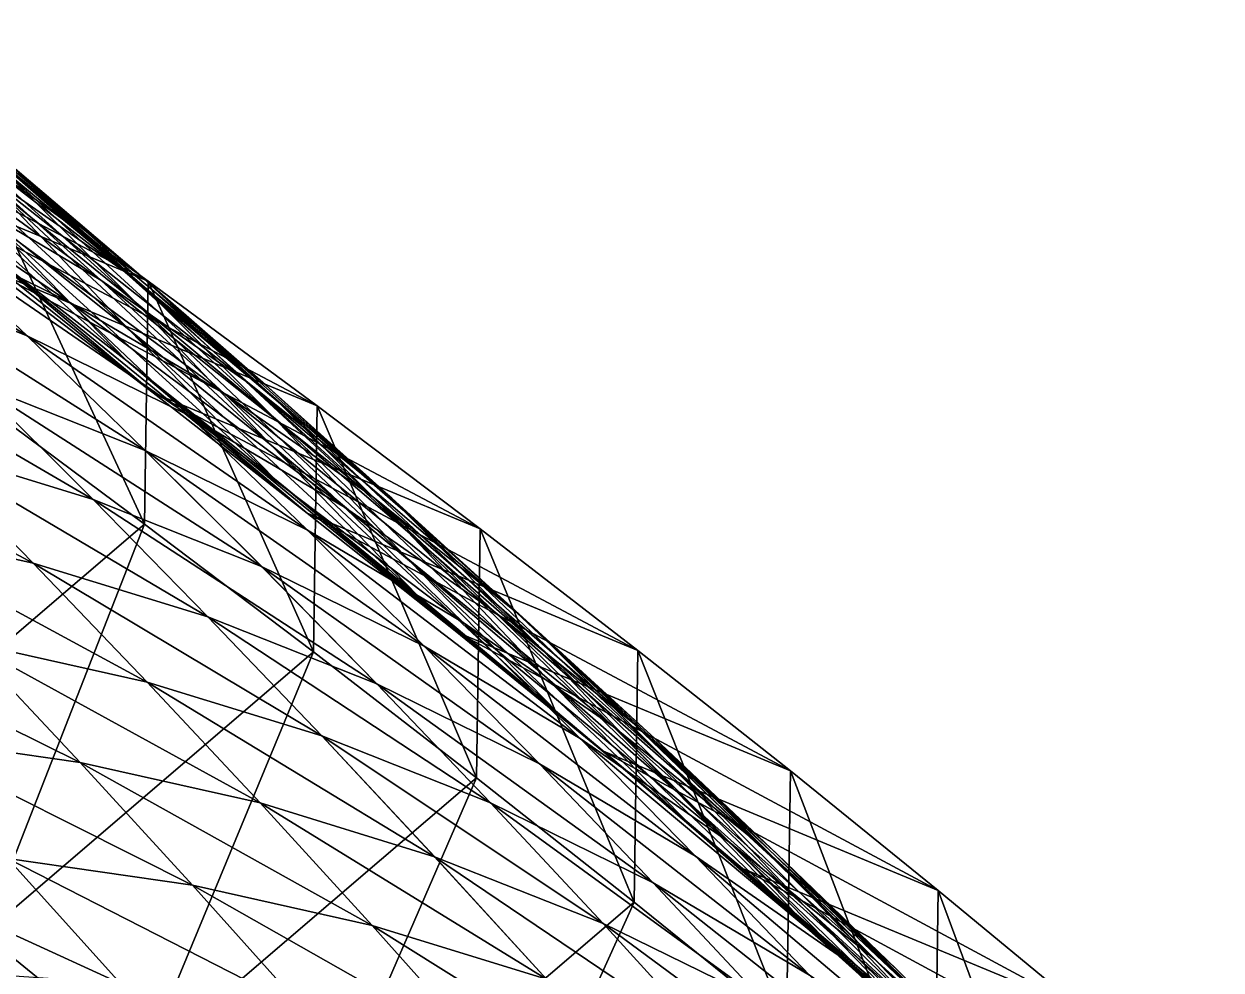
# Model space of a CAD drawing. Extents: x -232 to 179, y -162 to 161.
# Drawn here: x 36.92 to 75.04, y 61.08 to 91.19 of the extents above; entities that cross this region are included whole.
import ezdxf

# ---------------------------------------------------------------- set-up
doc = ezdxf.new("R2010")
doc.units = 0
doc.header["$MEASUREMENT"] = 0

msp = doc.modelspace()

# ---------------------------------------------------------------- linework, layer by layer
for points in [[(40.87719, 83.0088, -833.7662), (25.285358, 91.19203, -832.8399), (35.299786, 87.03518000000001, -840.7999), (35.299885, 87.03528, -840.7998)], [(25.285358, 91.19203, -832.8399), (40.87719, 83.0088, -833.7662), (30.717178, 87.226074, -825.6904), (30.717278, 87.22617, -825.6903)], [(40.488937, 83.298615, -751.934), (31.807552, 90.47631, -754.1357), (36.27681, 86.88313000000001, -758.6949), (36.27691, 86.88323000000001, -758.69476)], [(31.807552, 90.47631, -754.1357), (40.488937, 83.298615, -751.934), (35.990433, 86.91530999999999, -747.345), (35.990532, 86.91541, -747.34485)], [(40.606514, 82.94358000000001, -763.3774400000001), (31.963543, 90.46254, -765.5246599999999), (36.261074, 86.55226, -770.1724), (36.261173, 86.55236, -770.1723)], [(31.963543, 90.46254, -765.5246599999999), (40.606514, 82.94358000000001, -763.3774400000001), (36.27681, 86.88313000000001, -758.6949), (36.27691, 86.88323000000001, -758.69476)], [(40.083237, 83.34139, -740.617), (31.315355, 90.16768, -742.8689999999999), (35.990433, 86.91530999999999, -747.345), (35.990532, 86.91541, -747.34485)], [(31.315355, 90.16768, -742.8689999999999), (40.083237, 83.34139, -740.617), (35.38177, 86.6121, -736.11584), (35.38187, 86.6122, -736.1157)], [(40.490536, 82.31679, -774.9707599999999), (31.80267, 90.164276, -777.0428), (35.996563, 85.96443000000001, -781.8008), (35.996662, 85.96453000000001, -781.80066)], [(31.80267, 90.164276, -777.0428), (40.490536, 82.31679, -774.9707599999999), (36.261074, 86.55226, -770.1724), (36.261173, 86.55236, -770.1723)], [(40.26141, 81.46748000000001, -786.7702), (31.3769, 89.62471, -788.7130000000001), (35.601486, 85.17023, -793.6355), (35.601585, 85.17033, -793.6354)], [(31.3769, 89.62471, -788.7130000000001), (40.26141, 81.46748000000001, -786.7702), (35.996563, 85.96443000000001, -781.8008), (35.996662, 85.96453000000001, -781.80066)], [(39.36863, 83.03643000000001, -729.4195599999999), (30.486385, 89.50286, -731.72723), (35.38177, 86.6121, -736.11584), (35.38187, 86.6122, -736.1157)], [(30.486385, 89.50286, -731.72723), (39.36863, 83.03643000000001, -729.4195599999999), (34.449875, 85.94099399999999, -725.01), (34.449974, 85.94109, -725.0099)], [(40.19285, 80.46516, -798.90656), (30.801872, 88.89575, -800.59015), (35.34487, 84.24026500000001, -805.80566), (35.34497, 84.240364, -805.8055400000001)], [(30.801872, 88.89575, -800.59015), (40.19285, 80.46516, -798.90656), (35.601486, 85.17023, -793.6355), (35.601585, 85.17033, -793.6354)], [(38.3438, 82.35237, -718.3442), (29.332247, 88.45168000000001, -720.7184), (34.449875, 85.94099399999999, -725.01), (34.449974, 85.94109, -725.0099)], [(29.332247, 88.45168000000001, -720.7184), (38.3438, 82.35237, -718.3442), (33.206024, 84.87295, -714.0356400000001), (33.206123, 84.87305, -714.0355)], [(41.03102, 79.4492, -811.7334), (30.341515, 88.04942, -812.8015), (35.96109000000001, 83.31445, -818.6599), (35.96119, 83.31455, -818.6598)], [(30.341515, 88.04942, -812.8015), (41.03102, 79.4492, -811.7334), (35.34487, 84.24026500000001, -805.80566), (35.34497, 84.240364, -805.8055400000001)], [(37.019924, 81.2612, -707.3988), (27.872822, 86.98742, -709.8539999999999), (33.206024, 84.87295, -714.0356400000001), (33.206123, 84.87305, -714.0355)], [(27.872822, 86.98742, -709.8539999999999), (37.019924, 81.2612, -707.3988), (31.67007, 83.38226999999999, -703.20416), (31.67017, 83.38237, -703.2040400000001)], [(46.254555, 79.04177, -826.8417400000001), (30.717178, 87.226074, -825.6904), (40.87719, 83.0088, -833.7662), (40.87729, 83.008896, -833.76605)], [(30.717178, 87.226074, -825.6904), (46.254555, 79.04177, -826.8417400000001), (35.96109000000001, 83.31445, -818.6599), (35.96119, 83.31455, -818.6598)], [(40.76043, 75.27417, -838.18195), (35.299786, 87.03518000000001, -840.7999), (35.184704, 79.41136, -845.1524699999999), (35.184803, 79.41145999999999, -845.15234)], [(35.299786, 87.03518000000001, -840.7999), (40.76043, 75.27417, -838.18195), (40.87719, 83.0088, -833.7662), (40.87729, 83.008896, -833.76605)], [(44.607105, 79.70429, -745.232), (35.990433, 86.91530999999999, -747.345), (40.488937, 83.298615, -751.934), (40.489037, 83.29871, -751.9339)], [(35.990433, 86.91530999999999, -747.345), (44.607105, 79.70429, -745.232), (40.083237, 83.34139, -740.617), (40.083336, 83.34149000000001, -740.6169)], [(44.092545, 79.75010999999999, -733.9422599999999), (35.38177, 86.6121, -736.11584), (40.083237, 83.34139, -740.617), (40.083336, 83.34149000000001, -740.6169)], [(35.38177, 86.6121, -736.11584), (44.092545, 79.75010999999999, -733.9422599999999), (39.36863, 83.03643000000001, -729.4195599999999), (39.36873, 83.03653, -729.41943)], [(44.867653, 78.6764, -768.21173), (36.261074, 86.55226, -770.1724), (40.490536, 82.31679, -774.9707599999999), (40.490635, 82.31689, -774.97064)], [(36.261074, 86.55226, -770.1724), (44.867653, 78.6764, -768.21173), (40.606514, 82.94358000000001, -763.3774400000001), (40.606613, 82.94368, -763.3773)], [(44.846977, 79.33328, -756.6472), (36.27681, 86.88313000000001, -758.6949), (40.606514, 82.94358000000001, -763.3774400000001), (40.606613, 82.94368, -763.3773)], [(36.27681, 86.88313000000001, -758.6949), (44.846977, 79.33328, -756.6472), (40.488937, 83.298615, -751.934), (40.489037, 83.29871, -751.9339)], [(43.281918, 79.43638, -722.7710599999999), (34.449875, 85.94099399999999, -725.01), (39.36863, 83.03643000000001, -729.4195599999999), (39.36873, 83.03653, -729.41943)], [(34.449875, 85.94099399999999, -725.01), (43.281918, 79.43638, -722.7710599999999), (38.3438, 82.35237, -718.3442), (38.3439, 82.35247, -718.34406)], [(44.791553, 77.78171, -779.98236), (35.996563, 85.96443000000001, -781.8008), (40.26141, 81.46748000000001, -786.7702), (40.26150999999999, 81.46758, -786.7701)], [(35.996563, 85.96443000000001, -781.8008), (44.791553, 77.78171, -779.98236), (40.490536, 82.31679, -774.9707599999999), (40.490635, 82.31689, -774.97064)], [(44.89654, 76.717575, -792.0915), (35.601486, 85.17023, -793.6355), (40.19285, 80.46516, -798.90656), (40.192947, 80.46525600000001, -798.90643)], [(35.601486, 85.17023, -793.6355), (44.89654, 76.717575, -792.0915), (40.26141, 81.46748000000001, -786.7702), (40.26150999999999, 81.46758, -786.7701)], [(42.173737, 78.73275, -711.7208), (33.206024, 84.87295, -714.0356400000001), (38.3438, 82.35237, -718.3442), (38.3439, 82.35247, -718.34406)], [(33.206024, 84.87295, -714.0356400000001), (42.173737, 78.73275, -711.7208), (37.019924, 81.2612, -707.3988), (37.02002299999999, 81.2613, -707.3987)], [(45.939552, 75.62307, -804.8974599999999), (35.34487, 84.24026500000001, -805.80566), (41.03102, 79.4492, -811.7334), (41.03112, 79.4493, -811.7333)], [(35.34487, 84.24026500000001, -805.80566), (45.939552, 75.62307, -804.8974599999999), (40.19285, 80.46516, -798.90656), (40.192947, 80.46525600000001, -798.90643)], [(40.77913, 77.612236, -700.7994), (31.67007, 83.38226999999999, -703.20416), (37.019924, 81.2612, -707.3988), (37.02002299999999, 81.2613, -707.3987)], [(31.67007, 83.38226999999999, -703.20416), (40.77913, 77.612236, -700.7994), (35.416824, 79.73824, -696.595), (35.416924, 79.73834000000001, -696.59485)], [(51.446426, 75.1259, -820.0122), (35.96109000000001, 83.31445, -818.6599), (46.254555, 79.04177, -826.8417400000001), (46.254654, 79.04186999999999, -826.8416)], [(35.96109000000001, 83.31445, -818.6599), (51.446426, 75.1259, -820.0122), (41.03102, 79.4492, -811.7334), (41.03112, 79.4493, -811.7333)], [(48.63800999999999, 76.09563399999999, -738.5792), (40.083237, 83.34139, -740.617), (44.607105, 79.70429, -745.232), (44.607204, 79.70439, -745.2319)], [(40.083237, 83.34139, -740.617), (48.63800999999999, 76.09563399999999, -738.5792), (44.092545, 79.75010999999999, -733.9422599999999), (44.092644, 79.750206, -733.94214)], [(48.989735, 75.71659, -749.9717400000001), (40.488937, 83.298615, -751.934), (44.846977, 79.33328, -756.6472), (44.847076, 79.33338, -756.6471)], [(40.488937, 83.298615, -751.934), (48.989735, 75.71659, -749.9717400000001), (44.607105, 79.70429, -745.232), (44.607204, 79.70439, -745.2319)], [(48.024418, 76.13710999999999, -727.3115), (39.36863, 83.03643000000001, -729.4195599999999), (44.092545, 79.75010999999999, -733.9422599999999), (44.092644, 79.750206, -733.94214)], [(39.36863, 83.03643000000001, -729.4195599999999), (48.024418, 76.13710999999999, -727.3115), (43.281918, 79.43638, -722.7710599999999), (43.282017, 79.43648, -722.77094)], [(49.135986, 75.03818000000001, -761.5131), (40.606514, 82.94358000000001, -763.3774400000001), (44.867653, 78.6764, -768.21173), (44.867752, 78.6765, -768.2116)], [(40.606514, 82.94358000000001, -763.3774400000001), (49.135986, 75.03818000000001, -761.5131), (44.846977, 79.33328, -756.6472), (44.847076, 79.33338, -756.6471)], [(46.136253, 71.20553000000001, -831.31555), (40.87719, 83.0088, -833.7662), (40.76043, 75.27417, -838.18195), (40.76053, 75.27427, -838.1818)], [(40.87719, 83.0088, -833.7662), (46.136253, 71.20553000000001, -831.31555), (46.254555, 79.04177, -826.8417400000001), (46.254654, 79.04186999999999, -826.8416)], [(47.12727, 75.80765, -716.16156), (38.3438, 82.35237, -718.3442), (43.281918, 79.43638, -722.7710599999999), (43.282017, 79.43648, -722.77094)], [(38.3438, 82.35237, -718.3442), (47.12727, 75.80765, -716.16156), (42.173737, 78.73275, -711.7208), (42.173836, 78.73285, -711.7207)], [(49.200867, 74.10736, -773.2608), (40.490536, 82.31679, -774.9707599999999), (44.791553, 77.78171, -779.98236), (44.791653, 77.78181, -779.98224)], [(40.490536, 82.31679, -774.9707599999999), (49.200867, 74.10736, -773.2608), (44.867653, 78.6764, -768.21173), (44.867752, 78.6765, -768.2116)], [(39.117977, 76.051125, -690.0181), (29.867834, 81.446686, -692.5289), (35.416824, 79.73824, -696.595), (35.416924, 79.73834000000001, -696.59485)], [(29.867834, 81.446686, -692.5289), (39.117977, 76.051125, -690.0181), (33.56042, 77.76221, -685.9458), (33.56052, 77.76231, -685.9457)], [(45.944916, 75.07791, -705.1314), (37.019924, 81.2612, -707.3988), (42.173737, 78.73275, -711.7208), (42.173836, 78.73285, -711.7207)], [(37.019924, 81.2612, -707.3988), (45.944916, 75.07791, -705.1314), (40.77913, 77.612236, -700.7994), (40.77923, 77.612335, -700.79926)], [(49.465977, 72.99152, -785.34875), (40.26141, 81.46748000000001, -786.7702), (44.89654, 76.717575, -792.0915), (44.89664, 76.717674, -792.0914)], [(40.26141, 81.46748000000001, -786.7702), (49.465977, 72.99152, -785.34875), (44.791553, 77.78171, -779.98236), (44.791653, 77.78181, -779.98224)], [(50.69801, 71.829346, -798.1395), (40.19285, 80.46516, -798.90656), (45.939552, 75.62307, -804.8974599999999), (45.93965, 75.62317, -804.89734)], [(40.19285, 80.46516, -798.90656), (50.69801, 71.829346, -798.1395), (44.89654, 76.717575, -792.0915), (44.89664, 76.717674, -792.0914)], [(44.48854, 73.92184, -694.22906), (35.416824, 79.73824, -696.595), (40.77913, 77.612236, -700.7994), (40.77923, 77.612335, -700.79926)], [(35.416824, 79.73824, -696.595), (44.48854, 73.92184, -694.22906), (39.117977, 76.051125, -690.0181), (39.118076, 76.05122, -690.018)], [(52.58778, 72.468254, -731.9668), (44.092545, 79.75010999999999, -733.9422599999999), (48.63800999999999, 76.09563399999999, -738.5792), (48.638107, 76.09573, -738.5791)], [(44.092545, 79.75010999999999, -733.9422599999999), (52.58778, 72.468254, -731.9668), (48.024418, 76.13710999999999, -727.3115), (48.024517, 76.13721, -727.3114)], [(53.041573, 72.08889, -743.3416), (44.607105, 79.70429, -745.232), (48.989735, 75.71659, -749.9717400000001), (48.989834, 75.71669, -749.9716)], [(44.607105, 79.70429, -745.232), (53.041573, 72.08889, -743.3416), (48.63800999999999, 76.09563399999999, -738.5792), (48.638107, 76.09573, -738.5791)], [(35.184704, 79.41136, -845.1524699999999), (30.402924, 66.40946, -837.5748), (40.76043, 75.27417, -838.18195), (40.76053, 75.27427, -838.1818)], [(56.46588000000001, 71.25374000000001, -813.2644), (41.03102, 79.4492, -811.7334), (51.446426, 75.1259, -820.0122), (51.446526, 75.126, -820.0121)], [(41.03102, 79.4492, -811.7334), (56.46588000000001, 71.25374000000001, -813.2644), (45.939552, 75.62307, -804.8974599999999), (45.93965, 75.62317, -804.89734)], [(51.884583, 72.498085, -720.7162), (43.281918, 79.43638, -722.7710599999999), (48.024418, 76.13710999999999, -727.3115), (48.024517, 76.13721, -727.3114)], [(43.281918, 79.43638, -722.7710599999999), (51.884583, 72.498085, -720.7162), (47.12727, 75.80765, -716.16156), (47.12737, 75.80775, -716.1614400000001)], [(53.30295, 71.397255, -754.8651), (44.846977, 79.33328, -756.6472), (49.135986, 75.03818000000001, -761.5131), (49.136086, 75.03828, -761.513)], [(44.846977, 79.33328, -756.6472), (53.30295, 71.397255, -754.8651), (48.989735, 75.71659, -749.9717400000001), (48.989834, 75.71669, -749.9716)], [(37.21635999999999, 74.02899000000001, -679.3901), (27.829937, 79.04729499999999, -682.02435), (33.56042, 77.76221, -685.9458), (33.56052, 77.76231, -685.9457)], [(27.829937, 79.04729499999999, -682.02435), (37.21635999999999, 74.02899000000001, -679.3901), (31.481466, 75.31506, -675.4656), (31.481565, 75.31515999999999, -675.46545)], [(51.326736, 67.19683, -824.539), (46.254555, 79.04177, -826.8417400000001), (46.136253, 71.20553000000001, -831.31555), (46.136353, 71.20563, -831.3154)], [(46.254555, 79.04177, -826.8417400000001), (51.326736, 67.19683, -824.539), (51.446426, 75.1259, -820.0122), (51.446526, 75.126, -820.0121)], [(50.909966, 72.146, -709.58246), (42.173737, 78.73275, -711.7208), (47.12727, 75.80765, -716.16156), (47.12737, 75.80775, -716.1614400000001)], [(42.173737, 78.73275, -711.7208), (50.909966, 72.146, -709.58246), (45.944916, 75.07791, -705.1314), (45.94501500000001, 75.07800999999999, -705.1313)], [(53.49756600000001, 70.43924, -766.5953), (44.867653, 78.6764, -768.21173), (49.200867, 74.10736, -773.2608), (49.20096599999999, 74.10746, -773.2607)], [(44.867653, 78.6764, -768.21173), (53.49756600000001, 70.43924, -766.5953), (49.135986, 75.03818000000001, -761.5131), (49.136086, 75.03828, -761.513)], [(53.91031, 69.28130999999999, -778.6674), (44.791553, 77.78171, -779.98236), (49.465977, 72.99152, -785.34875), (49.466076, 72.99162, -785.34863)], [(44.791553, 77.78171, -779.98236), (53.91031, 69.28130999999999, -778.6674), (49.200867, 74.10736, -773.2608), (49.20096599999999, 74.10746, -773.2607)], [(42.778187, 72.3166, -683.4655), (33.56042, 77.76221, -685.9458), (39.117977, 76.051125, -690.0181), (39.118076, 76.05122, -690.018)], [(33.56042, 77.76221, -685.9458), (42.778187, 72.3166, -683.4655), (37.21635999999999, 74.02899000000001, -679.3901), (37.216457, 74.02909, -679.38995)], [(49.6623, 71.383606, -698.56775), (40.77913, 77.612236, -700.7994), (45.944916, 75.07791, -705.1314), (45.94501500000001, 75.07800999999999, -705.1313)], [(40.77913, 77.612236, -700.7994), (49.6623, 71.383606, -698.56775), (44.48854, 73.92184, -694.22906), (44.48864, 73.921936, -694.2289400000001)], [(55.31666, 68.06184, -791.4480599999999), (44.89654, 76.717575, -792.0915), (50.69801, 71.829346, -798.1395), (50.69811, 71.82944499999999, -798.1394)], [(44.89654, 76.717575, -792.0915), (55.31666, 68.06184, -791.4480599999999), (49.465977, 72.99152, -785.34875), (49.466076, 72.99162, -785.34863)], [(48.152878, 70.18568, -687.6797), (39.117977, 76.051125, -690.0181), (44.48854, 73.92184, -694.22906), (44.48864, 73.921936, -694.2289400000001)], [(39.117977, 76.051125, -690.0181), (48.152878, 70.18568, -687.6797), (42.778187, 72.3166, -683.4655), (42.778286, 72.316696, -683.4654)], [(56.46219, 68.81778, -725.3859), (48.024418, 76.13710999999999, -727.3115), (52.58778, 72.468254, -731.9668), (52.58788000000001, 72.46835, -731.9667)], [(48.024418, 76.13710999999999, -727.3115), (56.46219, 68.81778, -725.3859), (51.884583, 72.498085, -720.7162), (51.88468, 72.498184, -720.71606)], [(57.008686, 68.44574, -736.7479), (48.63800999999999, 76.09563399999999, -738.5792), (53.041573, 72.08889, -743.3416), (53.04167, 72.08899, -743.3415)], [(48.63800999999999, 76.09563399999999, -738.5792), (57.008686, 68.44574, -736.7479), (52.58778, 72.468254, -731.9668), (52.58788000000001, 72.46835, -731.9667)], [(61.324673, 67.41836500000001, -806.5862), (45.939552, 75.62307, -804.8974599999999), (56.46588000000001, 71.25374000000001, -813.2644), (56.46598, 71.25384, -813.2643)], [(45.939552, 75.62307, -804.8974599999999), (61.324673, 67.41836500000001, -806.5862), (50.69801, 71.829346, -798.1395), (50.69811, 71.82944499999999, -798.1394)], [(55.678337, 68.82874, -714.1477), (47.12727, 75.80765, -716.16156), (51.884583, 72.498085, -720.7162), (51.88468, 72.498184, -720.71606)], [(47.12727, 75.80765, -716.16156), (55.678337, 68.82874, -714.1477), (50.909966, 72.146, -709.58246), (50.910065, 72.1461, -709.58234)], [(57.375374, 67.74894, -748.2583599999999), (48.989735, 75.71659, -749.9717400000001), (53.30295, 71.397255, -754.8651), (53.30305, 71.397354, -754.865)], [(48.989735, 75.71659, -749.9717400000001), (57.375374, 67.74894, -748.2583599999999), (53.041573, 72.08889, -743.3416), (53.04167, 72.08899, -743.3415)], [(35.642693, 62.22436999999999, -830.7004400000001), (40.76043, 75.27417, -838.18195), (30.402924, 66.40946, -837.5748), (30.403023, 66.40956, -837.5747)], [(40.8401, 70.242676, -672.8538), (31.481466, 75.31506, -675.4656), (37.21635999999999, 74.02899000000001, -679.3901), (37.216457, 74.02909, -679.38995)], [(31.481466, 75.31506, -675.4656), (40.8401, 70.242676, -672.8538), (35.10521, 71.52875, -668.9293), (35.10531, 71.52885, -668.9292)], [(40.76043, 75.27417, -838.18195), (35.642693, 62.22436999999999, -830.7004400000001), (46.136253, 71.20553000000001, -831.31555), (46.136353, 71.20563, -831.3154)], [(56.34491, 63.240227, -817.8394), (51.446426, 75.1259, -820.0122), (51.326736, 67.19683, -824.539), (51.326836, 67.19693000000001, -824.5389)], [(51.446426, 75.1259, -820.0122), (56.34491, 63.240227, -817.8394), (56.46588000000001, 71.25374000000001, -813.2644), (56.46598, 71.25384, -813.2643)], [(54.635014, 68.44718, -703.02563), (45.944916, 75.07791, -705.1314), (50.909966, 72.146, -709.58246), (50.910065, 72.1461, -709.58234)], [(45.944916, 75.07791, -705.1314), (54.635014, 68.44718, -703.02563), (49.6623, 71.383606, -698.56775), (49.6624, 71.383705, -698.5676)], [(57.68913000000001, 66.77237, -759.97595), (49.135986, 75.03818000000001, -761.5131), (53.49756600000001, 70.43924, -766.5953), (53.497665, 70.43934, -766.59515)], [(49.135986, 75.03818000000001, -761.5131), (57.68913000000001, 66.77237, -759.97595), (53.30295, 71.397255, -754.8651), (53.30305, 71.397354, -754.865)], [(46.40192800000001, 68.53028, -676.92926), (37.21635999999999, 74.02899000000001, -679.3901), (42.778187, 72.3166, -683.4655), (42.778286, 72.316696, -683.4654)], [(37.21635999999999, 74.02899000000001, -679.3901), (46.40192800000001, 68.53028, -676.92926), (40.8401, 70.242676, -672.8538), (40.8402, 70.242775, -672.8537)], [(58.237816, 65.581604, -772.03723), (49.200867, 74.10736, -773.2608), (53.91031, 69.28130999999999, -778.6674), (53.910408, 69.28141, -778.6673)], [(49.200867, 74.10736, -773.2608), (58.237816, 65.581604, -772.03723), (53.49756600000001, 70.43924, -766.5953), (53.497665, 70.43934, -766.59515)], [(53.330612, 67.64549, -692.0217), (44.48854, 73.92184, -694.22906), (49.6623, 71.383606, -698.56775), (49.6624, 71.383705, -698.5676)], [(44.48854, 73.92184, -694.22906), (53.330612, 67.64549, -692.0217), (48.152878, 70.18568, -687.6797), (48.152977, 70.185776, -687.67957)], [(59.80478000000001, 64.31470999999999, -784.8124), (49.465977, 72.99152, -785.34875), (55.31666, 68.06184, -791.4480599999999), (55.31676, 68.06193499999999, -791.44794)], [(49.465977, 72.99152, -785.34875), (59.80478000000001, 64.31470999999999, -784.8124), (53.91031, 69.28130999999999, -778.6674), (53.910408, 69.28141, -778.6673)], [(60.266586, 65.13988499999999, -718.8283), (51.884583, 72.498085, -720.7162), (56.46219, 68.81778, -725.3859), (56.462288, 68.81788, -725.3858)], [(51.884583, 72.498085, -720.7162), (60.266586, 65.13988499999999, -718.8283), (55.678337, 68.82874, -714.1477), (55.678436, 68.82884, -714.1476)], [(60.896873, 64.782715, -730.182), (52.58778, 72.468254, -731.9668), (57.008686, 68.44574, -736.7479), (57.008785, 68.44584, -736.7478)], [(52.58778, 72.468254, -731.9668), (60.896873, 64.782715, -730.182), (56.46219, 68.81778, -725.3859), (56.462288, 68.81788, -725.3858)], [(38.705574, 67.68373000000001, -662.4076), (29.214333, 72.38228000000001, -665.16895), (35.10521, 71.52875, -668.9293), (35.10531, 71.52885, -668.9292)], [(29.214333, 72.38228000000001, -665.16895), (38.705574, 67.68373000000001, -662.4076), (32.81922, 68.5366, -658.65015), (32.81932, 68.5367, -658.65)], [(51.77662, 66.39936, -681.14343), (42.778187, 72.3166, -683.4655), (48.152878, 70.18568, -687.6797), (48.152977, 70.185776, -687.67957)], [(42.778187, 72.3166, -683.4655), (51.77662, 66.39936, -681.14343), (46.40192800000001, 68.53028, -676.92926), (46.402027, 68.53038000000001, -676.9291400000001)], [(59.410732, 65.12481, -707.59796), (50.909966, 72.146, -709.58246), (55.678337, 68.82874, -714.1477), (55.678436, 68.82884, -714.1476)], [(50.909966, 72.146, -709.58246), (59.410732, 65.12481, -707.59796), (54.635014, 68.44718, -703.02563), (54.635113, 68.44728, -703.0255)], [(61.35953000000001, 64.0887, -741.684), (53.041573, 72.08889, -743.3416), (57.375374, 67.74894, -748.2583599999999), (57.375473, 67.74904000000001, -748.25824)], [(53.041573, 72.08889, -743.3416), (61.35953000000001, 64.0887, -741.684), (57.008686, 68.44574, -736.7479), (57.008785, 68.44584, -736.7478)], [(66.03341999999999, 63.61345, -799.9664), (50.69801, 71.829346, -798.1395), (61.324673, 67.41836500000001, -806.5862), (61.32476999999999, 67.418465, -806.58606)], [(50.69801, 71.829346, -798.1395), (66.03341999999999, 63.61345, -799.9664), (55.31666, 68.06184, -791.4480599999999), (55.31676, 68.06193499999999, -791.44794)], [(44.436058, 66.39864, -666.3290400000001), (35.10521, 71.52875, -668.9293), (40.8401, 70.242676, -672.8538), (40.8402, 70.242775, -672.8537)], [(35.10521, 71.52875, -668.9293), (44.436058, 66.39864, -666.3290400000001), (38.705574, 67.68373000000001, -662.4076), (38.705673, 67.68383, -662.4075)], [(58.30715600000001, 64.70681, -696.4831), (49.6623, 71.383606, -698.56775), (54.635014, 68.44718, -703.02563), (54.635113, 68.44728, -703.0255)], [(49.6623, 71.383606, -698.56775), (58.30715600000001, 64.70681, -696.4831), (53.330612, 67.64549, -692.0217), (53.33071, 67.64559, -692.0216)], [(61.78249399999999, 63.101974, -753.39355), (53.30295, 71.397255, -754.8651), (57.68913000000001, 66.77237, -759.97595), (57.689228, 66.77247, -759.9758)], [(53.30295, 71.397255, -754.8651), (61.78249399999999, 63.101974, -753.39355), (57.375374, 67.74894, -748.2583599999999), (57.375473, 67.74904000000001, -748.25824)], [(40.708855, 58.109272, -823.9166), (46.136253, 71.20553000000001, -831.31555), (35.642693, 62.22436999999999, -830.7004400000001), (35.64279000000001, 62.22447, -830.7003)], [(46.136253, 71.20553000000001, -831.31555), (40.708855, 58.109272, -823.9166), (51.326736, 67.19683, -824.539), (51.326836, 67.19693000000001, -824.5389)], [(61.20254, 59.32848000000001, -811.2048), (56.46588000000001, 71.25374000000001, -813.2644), (56.34491, 63.240227, -817.8394), (56.34500999999999, 63.240326, -817.8393)], [(56.46588000000001, 71.25374000000001, -813.2644), (61.20254, 59.32848000000001, -811.2048), (61.324673, 67.41836500000001, -806.5862), (61.32476999999999, 67.418465, -806.58606)], [(49.993614, 64.68755999999999, -670.40137), (40.8401, 70.242676, -672.8538), (46.40192800000001, 68.53028, -676.92926), (46.402027, 68.53038000000001, -676.9291400000001)], [(40.8401, 70.242676, -672.8538), (49.993614, 64.68755999999999, -670.40137), (44.436058, 66.39864, -666.3290400000001), (44.436157, 66.39874, -666.3289)], [(56.954353, 63.859177, -685.4855), (48.152878, 70.18568, -687.6797), (53.330612, 67.64549, -692.0217), (53.33071, 67.64559, -692.0216)], [(48.152878, 70.18568, -687.6797), (56.954353, 63.859177, -685.4855), (51.77662, 66.39936, -681.14343), (51.77672, 66.39945999999999, -681.1433)], [(62.45612, 61.88733000000001, -765.4486), (53.49756600000001, 70.43924, -766.5953), (58.237816, 65.581604, -772.03723), (58.237915, 65.5817, -772.0371)], [(53.49756600000001, 70.43924, -766.5953), (62.45612, 61.88733000000001, -765.4486), (57.68913000000001, 66.77237, -759.97595), (57.689228, 66.77247, -759.9758)], [(64.17086, 60.58251, -778.2224), (53.91031, 69.28130999999999, -778.6674), (59.80478000000001, 64.31470999999999, -784.8124), (59.80488, 64.31481, -784.8122599999999)], [(53.91031, 69.28130999999999, -778.6674), (64.17086, 60.58251, -778.2224), (58.237816, 65.581604, -772.03723), (58.237915, 65.5817, -772.0371)], [(64.00605999999999, 61.430252, -712.2857700000001), (55.678337, 68.82874, -714.1477), (60.266586, 65.13988499999999, -718.8283), (60.266685, 65.139984, -718.8282)], [(55.678337, 68.82874, -714.1477), (64.00605999999999, 61.430252, -712.2857700000001), (59.410732, 65.12481, -707.59796), (59.41083, 65.12491, -707.59784)], [(64.711586, 61.095436, -723.6355599999999), (56.46219, 68.81778, -725.3859), (60.896873, 64.782715, -730.182), (60.896973, 64.782814, -730.1819)], [(56.46219, 68.81778, -725.3859), (64.711586, 61.095436, -723.6355599999999), (60.266586, 65.13988499999999, -718.8283), (60.266685, 65.139984, -718.8282)], [(42.286884, 63.77522, -655.8925), (32.81922, 68.5366, -658.65015), (38.705574, 67.68373000000001, -662.4076), (38.705673, 67.68383, -662.4075)], [(32.81922, 68.5366, -658.65015), (42.286884, 63.77522, -655.8925), (36.40959, 64.62677, -652.1408), (36.40969, 64.62687, -652.1407)], [(55.36418, 62.558277, -674.6123), (46.40192800000001, 68.53028, -676.92926), (51.77662, 66.39936, -681.14343), (51.77672, 66.39945999999999, -681.1433)], [(46.40192800000001, 68.53028, -676.92926), (55.36418, 62.558277, -674.6123), (49.993614, 64.68755999999999, -670.40137), (49.993713, 64.68766, -670.40125)], [(63.08655, 61.381874, -701.05884), (54.635014, 68.44718, -703.02563), (59.410732, 65.12481, -707.59796), (59.41083, 65.12491, -707.59784)], [(54.635014, 68.44718, -703.02563), (63.08655, 61.381874, -701.05884), (58.30715600000001, 64.70681, -696.4831), (58.307255, 64.70691, -696.4830000000001)], [(65.26133, 60.41206999999999, -735.1335), (57.008686, 68.44574, -736.7479), (61.35953000000001, 64.0887, -741.684), (61.35963, 64.0888, -741.6839)], [(57.008686, 68.44574, -736.7479), (65.26133, 60.41206999999999, -735.1335), (60.896873, 64.782715, -730.182), (60.896973, 64.782814, -730.1819)], [(70.60178, 59.833023, -793.3945), (55.31666, 68.06184, -791.4480599999999), (66.03341999999999, 63.61345, -799.9664), (66.033516, 63.61355, -799.96625)], [(55.31666, 68.06184, -791.4480599999999), (70.60178, 59.833023, -793.3945), (59.80478000000001, 64.31470999999999, -784.8124), (59.80488, 64.31481, -784.8122599999999)], [(48.008537, 62.492107, -659.8079), (38.705574, 67.68373000000001, -662.4076), (44.436058, 66.39864, -666.3290400000001), (44.436157, 66.39874, -666.3289)], [(38.705574, 67.68373000000001, -662.4076), (48.008537, 62.492107, -659.8079), (42.286884, 63.77522, -655.8925), (42.286983, 63.77531999999999, -655.8924)], [(61.93089699999999, 60.920494, -689.9468400000001), (53.330612, 67.64549, -692.0217), (58.30715600000001, 64.70681, -696.4831), (58.307255, 64.70691, -696.4830000000001)], [(53.330612, 67.64549, -692.0217), (61.93089699999999, 60.920494, -689.9468400000001), (56.954353, 63.859177, -685.4855), (56.954453, 63.859276, -685.48535)], [(65.78401, 59.423447, -746.8395), (57.375374, 67.74894, -748.2583599999999), (61.78249399999999, 63.101974, -753.39355), (61.78259300000001, 63.102074, -753.39343)], [(57.375374, 67.74894, -748.2583599999999), (65.78401, 59.423447, -746.8395), (61.35953000000001, 64.0887, -741.684), (61.35963, 64.0888, -741.6839)], [(45.613953, 54.05589000000001, -817.2104), (51.326736, 67.19683, -824.539), (40.708855, 58.109272, -823.9166), (40.708954, 58.10937, -823.9165)], [(51.326736, 67.19683, -824.539), (45.613953, 54.05589000000001, -817.2104), (56.34491, 63.240227, -817.8394), (56.34500999999999, 63.240326, -817.8393)], [(65.91026, 55.454964, -804.62415), (61.324673, 67.41836500000001, -806.5862), (61.20254, 59.32848000000001, -811.2048), (61.20264, 59.32858, -811.20465)], [(61.324673, 67.41836500000001, -806.5862), (65.91026, 55.454964, -804.62415), (66.03341999999999, 63.61345, -799.9664), (66.033516, 63.61355, -799.96625)], [(66.57225, 58.19361, -758.8924), (57.68913000000001, 66.77237, -759.97595), (62.45612, 61.88733000000001, -765.4486), (62.45621999999999, 61.88743, -765.4485)], [(57.68913000000001, 66.77237, -759.97595), (66.57225, 58.19361, -758.8924), (61.78249399999999, 63.101974, -753.39355), (61.78259300000001, 63.102074, -753.39343)], [(53.55753000000001, 60.783665, -663.87396), (44.436058, 66.39864, -666.3290400000001), (49.993614, 64.68755999999999, -670.40137), (49.993713, 64.68766, -670.40125)], [(44.436058, 66.39864, -666.3290400000001), (53.55753000000001, 60.783665, -663.87396), (48.008537, 62.492107, -659.8079), (48.008636, 62.49220699999999, -659.8078)], [(60.53794, 60.02004599999999, -678.95105), (51.77662, 66.39936, -681.14343), (56.954353, 63.859177, -685.4855), (56.954453, 63.859276, -685.48535)], [(51.77662, 66.39936, -681.14343), (60.53794, 60.02004599999999, -678.95105), (55.36418, 62.558277, -674.6123), (55.36428000000001, 62.558376, -674.6122)], [(68.42262, 56.86003, -771.66864), (58.237816, 65.581604, -772.03723), (64.17086, 60.58251, -778.2224), (64.17096, 60.58261, -778.2223)], [(58.237816, 65.581604, -772.03723), (68.42262, 56.86003, -771.66864), (62.45612, 61.88733000000001, -765.4486), (62.45621999999999, 61.88743, -765.4485)], [(39.989727, 60.64785, -645.63324), (30.395863, 65.04207, -648.5662), (36.40959, 64.62677, -652.1408), (36.40969, 64.62687, -652.1407)], [(30.395863, 65.04207, -648.5662), (39.989727, 60.64785, -645.63324), (33.98995, 61.062172, -642.06696), (33.990047, 61.06227, -642.06683)], [(67.68541, 57.684486, -705.7503), (59.410732, 65.12481, -707.59796), (64.00605999999999, 61.430252, -712.2857700000001), (64.00616, 61.43035, -712.2856400000001)], [(59.410732, 65.12481, -707.59796), (67.68541, 57.684486, -705.7503), (63.08655, 61.381874, -701.05884), (63.08665, 61.381973, -701.0587)], [(68.45793, 57.379562, -717.1004), (60.266586, 65.13988499999999, -718.8283), (64.711586, 61.095436, -723.6355599999999), (64.711685, 61.095535, -723.63544)], [(60.266586, 65.13988499999999, -718.8283), (68.45793, 57.379562, -717.1004), (64.00605999999999, 61.430252, -712.2857700000001), (64.00616, 61.43035, -712.2856400000001)], [(45.85339, 59.79828000000001, -649.3762), (36.40959, 64.62677, -652.1408), (42.286884, 63.77522, -655.8925), (42.286983, 63.77531999999999, -655.8924)], [(36.40959, 64.62677, -652.1408), (45.85339, 59.79828000000001, -649.3762), (39.989727, 60.64785, -645.63324), (39.989826, 60.64795, -645.6331)], [(58.91982700000001, 58.657658, -668.0784), (49.993614, 64.68755999999999, -670.40137), (55.36418, 62.558277, -674.6123), (55.36428000000001, 62.558376, -674.6122)], [(49.993614, 64.68755999999999, -670.40137), (58.91982700000001, 58.657658, -668.0784), (53.55753000000001, 60.783665, -663.87396), (53.55763, 60.783764, -663.8738400000001)], [(66.7103, 57.59556, -694.5226), (58.30715600000001, 64.70681, -696.4831), (63.08655, 61.381874, -701.05884), (63.08665, 61.381973, -701.0587)], [(58.30715600000001, 64.70681, -696.4831), (66.7103, 57.59556, -694.5226), (61.93089699999999, 60.920494, -689.9468400000001), (61.93099599999999, 60.920593, -689.9467)], [(69.08619, 56.71463000000001, -728.5986), (60.896873, 64.782715, -730.182), (65.26133, 60.41206999999999, -735.1335), (65.26143, 60.41217, -735.1333599999999)], [(60.896873, 64.782715, -730.182), (69.08619, 56.71463000000001, -728.5986), (64.711586, 61.095436, -723.6355599999999), (64.711685, 61.095535, -723.63544)], [(75.03851999999999, 56.071495, -786.8606599999999), (59.80478000000001, 64.31470999999999, -784.8124), (70.60178, 59.833023, -793.3945), (70.60188000000001, 59.833122, -793.39435)], [(59.80478000000001, 64.31470999999999, -784.8124), (75.03851999999999, 56.071495, -786.8606599999999), (64.17086, 60.58251, -778.2224), (64.17096, 60.58261, -778.2223)], [(69.6996, 55.732246, -740.30505), (61.35953000000001, 64.0887, -741.684), (65.78401, 59.423447, -746.8395), (65.78411, 59.42354599999999, -746.8393599999999)], [(61.35953000000001, 64.0887, -741.684), (69.6996, 55.732246, -740.30505), (65.26133, 60.41206999999999, -735.1335), (65.26143, 60.41217, -735.1333599999999)], [(51.56177, 58.518135, -653.2826), (42.286884, 63.77522, -655.8925), (48.008537, 62.492107, -659.8079), (48.008636, 62.49220699999999, -659.8078)], [(42.286884, 63.77522, -655.8925), (51.56177, 58.518135, -653.2826), (45.85339, 59.79828000000001, -649.3762), (45.85349, 59.798378, -649.3761)], [(65.51065, 57.083622, -683.40894), (56.954353, 63.859177, -685.4855), (61.93089699999999, 60.920494, -689.9468400000001), (61.93099599999999, 60.920593, -689.9467)], [(56.954353, 63.859177, -685.4855), (65.51065, 57.083622, -683.40894), (60.53794, 60.02004599999999, -678.95105), (60.53804, 60.02014499999999, -678.9509)], [(70.4777, 51.61345, -798.0871), (66.03341999999999, 63.61345, -799.9664), (65.91026, 55.454964, -804.62415), (65.91036, 55.455063, -804.6239999999999)], [(66.03341999999999, 63.61345, -799.9664), (70.4777, 51.61345, -798.0871), (70.60178, 59.833023, -793.3945), (70.60188000000001, 59.833122, -793.39435)], [(50.36932, 50.05661, -810.56976), (56.34491, 63.240227, -817.8394), (45.613953, 54.05589000000001, -817.2104), (45.61405, 54.05599, -817.21027)], [(56.34491, 63.240227, -817.8394), (50.36932, 50.05661, -810.56976), (61.20254, 59.32848000000001, -811.2048), (61.20264, 59.32858, -811.20465)], [(70.592636, 54.495766, -752.3598599999999), (61.78249399999999, 63.101974, -753.39355), (66.57225, 58.19361, -758.8924), (66.57235, 58.19371, -758.8923)], [(61.78249399999999, 63.101974, -753.39355), (70.592636, 54.495766, -752.3598599999999), (65.78401, 59.423447, -746.8395), (65.78411, 59.42354599999999, -746.8393599999999)], [(64.08561999999999, 56.123333, -672.41046), (55.36418, 62.558277, -674.6123), (60.53794, 60.02004599999999, -678.95105), (60.53804, 60.02014499999999, -678.9509)], [(55.36418, 62.558277, -674.6123), (64.08561999999999, 56.123333, -672.41046), (58.91982700000001, 58.657658, -668.0784), (58.919926, 58.657757, -668.0783)], [(35.642693, 62.22436999999999, -830.7004400000001), (34.838562, 50.7006, -824.95374), (40.708855, 58.109272, -823.9166), (40.708954, 58.10937, -823.9165)], [(57.09789, 56.81366, -657.3392), (48.008537, 62.492107, -659.8079), (53.55753000000001, 60.783665, -663.87396), (53.55763, 60.783764, -663.8738400000001)], [(48.008537, 62.492107, -659.8079), (57.09789, 56.81366, -657.3392), (51.56177, 58.518135, -653.2826), (51.56187, 58.518234, -653.2825)], [(72.56725, 53.14230999999999, -765.14215), (62.45612, 61.88733000000001, -765.4486), (68.42262, 56.86003, -771.66864), (68.42272, 56.86013000000001, -771.6685)], [(62.45612, 61.88733000000001, -765.4486), (72.56725, 53.14230999999999, -765.14215), (66.57225, 58.19361, -758.8924), (66.57235, 58.19371, -758.8923)], [(71.30915999999999, 53.89816999999999, -699.21405), (63.08655, 61.381874, -701.05884), (67.68541, 57.684486, -705.7503), (67.68551, 57.684586, -705.7502)], [(63.08655, 61.381874, -701.05884), (71.30915999999999, 53.89816999999999, -699.21405), (66.7103, 57.59556, -694.5226), (66.710396, 57.595657, -694.5224599999999)], [(72.140686, 53.630676, -710.5686599999999), (64.00605999999999, 61.430252, -712.2857700000001), (68.45793, 57.379562, -717.1004), (68.45803000000001, 57.37966, -717.1003)], [(64.00605999999999, 61.430252, -712.2857700000001), (72.140686, 53.630676, -710.5686599999999), (67.68541, 57.684486, -705.7503), (67.68551, 57.684586, -705.7502)], [(72.839264, 52.991997, -722.0711), (64.711586, 61.095436, -723.6355599999999), (69.08619, 56.71463000000001, -728.5986), (69.08629, 56.71473, -728.59845)], [(64.711586, 61.095436, -723.6355599999999), (72.839264, 52.991997, -722.0711), (68.45793, 57.379562, -717.1004), (68.45803000000001, 57.37966, -717.1003)]]:
    msp.add_3dface(points)

doc.saveas('drawing.dxf')
